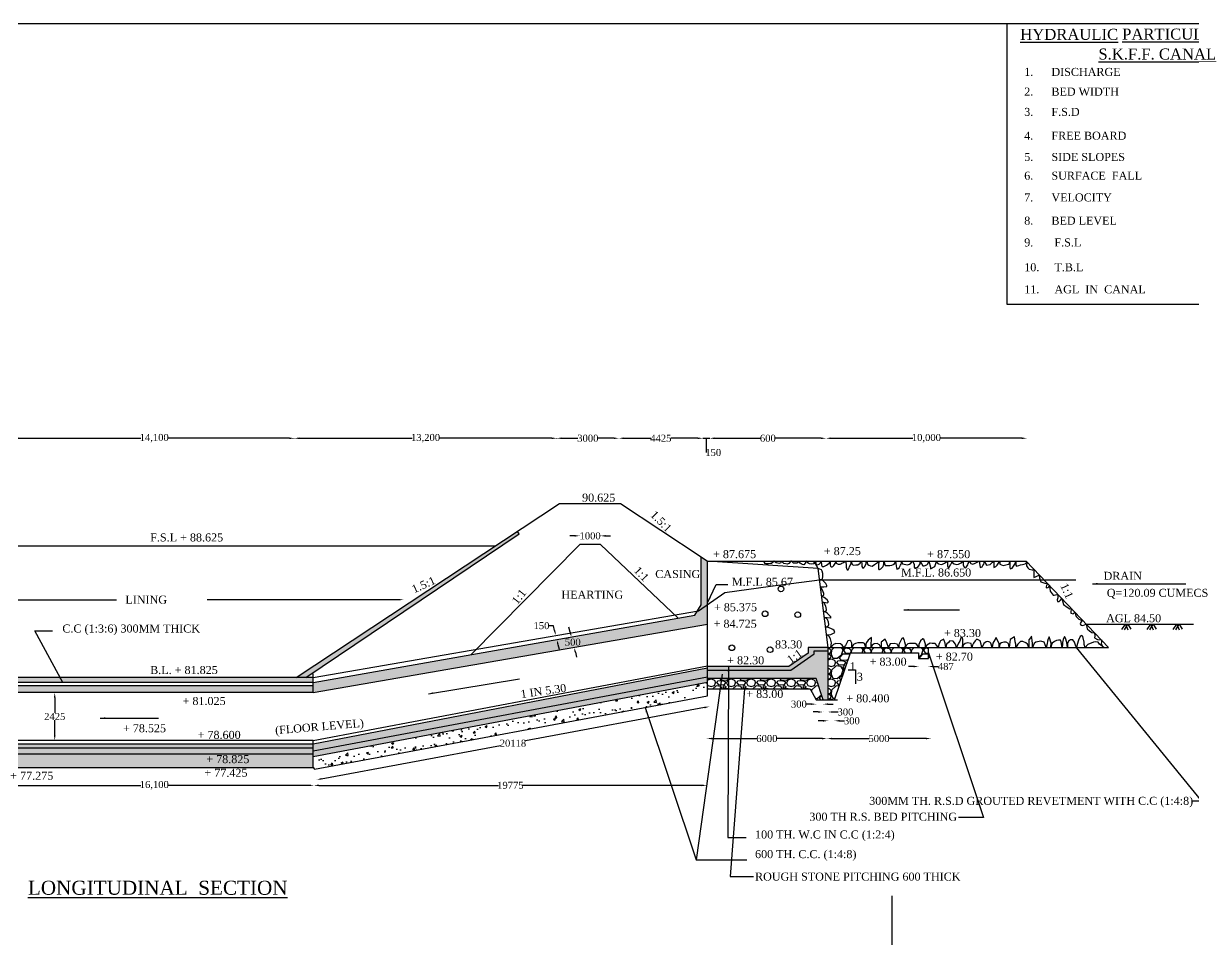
# Model space of a CAD drawing. Header units: millimetres. Extents: x 7935 to 194228, y 6997 to 116944.
# Drawn here: x 73625 to 132120, y 71176 to 116944 of the extents above; entities that cross this region are included whole.
import ezdxf

# ---------------------------------------------------------------- set-up
doc = ezdxf.new("R2010")
doc.units = ezdxf.units.MM
doc.header["$MEASUREMENT"] = 0
for name, color, linetype in [('DIM', 5, 'Continuous'), ('DWG.LINE', 10, 'Continuous'), ('HATCH', 2, 'Continuous'), ('TEXT', 7, 'Continuous')]:
    doc.layers.add(name, color=color, linetype=linetype)
doc.layers.add('DO LINE', color=3, linetype='Continuous', plot=False)
doc.layers.add('TITLE', color=7, linetype='Continuous', lineweight=30)
doc.styles.get("Standard").update_dxf_attribs({"font": 'TIMES.TTF', "height": 350})
doc.dimstyles.get("Standard").update_dxf_attribs({"dimtxt": 350, "dimasz": 250, "dimexe": 0.18, "dimexo": 0.0625, "dimgap": 0.09, "dimtad": 0, "dimtih": 1, "dimtoh": 1, "dimdec": 0, "dimzin": 0, "dimdsep": 46, "dimtxsty": 'Standard', "dimcen": 300, "dimclrd": 5, "dimclre": 5, "dimclrt": 4, "dimadec": 0, "dimazin": 0, "dimtfac": 1, "dimtdec": 0, "dimtofl": 0, "dimtmove": 0, "dimatfit": 3, "dimfxl": 5, "dimfxlon": 1, "dimtolj": 1, "dimtzin": 0, "dimarcsym": 0})
pattern_1 = [(50, (0, 0), (1075.8903, -94.128), [112.5, -1237.5]), (355, (0, 0), (-208.127, 1128.288), [90, -990]), (100.4514, (89.7, -7.8), (867.764, 1034.159), [95.61, -1051.713]), (46.1842, (0, 300), (1600.862, -248.279), [168.75, -1856.25]), (96.6356, (133.4, 279.3), (1401.994, 1461.177), [143.415, -1577.57]), (351.1842, (0, 300), (1401.993, 1461.178), [135, -1485]), (21, (150, 225), (895.3606, -603.9283), [112.5, -1237.5]), (326, (150, 225), (364.973, 1087.725), [90, -990]), (71.4514, (224.6, 174.7), (1260.334, 483.796), [95.61, -1051.713]), (37.5, (0, 0), (18.2398, 499.3408), [0, -978, 0, -1005, 0, -993.75]), (7.5, (0, 0), (394.6043, 591.6176), [0, -573, 0, -955.5, 0, -378.75]), (327.5, (-334.5, 0), (800.7337, -33.8323), [0, -375, 0, -1170, 0, -1552.5]), (317.5, (-484.5, 0), (874.7793, 150.1575), [0, -487.5, 0, -777, 0, -1102.5])]

# ---------------------------------------------------------------- blocks, each defined once
blk = doc.blocks.new('*D10')
at = {"layer": 'Defpoints', "color": 0, "ltscale": 0.2}
for p in [(72190, 78394), (88145, 78881), (88145, 78166)]:
    blk.add_point(p, dxfattribs=at)
at = {"layer": 'DIM', "color": 5, "lineweight": -2, "ltscale": 0.2}
for p, q in [((72190, 78876), (72190, 78881)), ((72440, 78881), (79496, 78881)), ((87895, 78881), (80838, 78881)), ((88145, 78876), (88145, 78881))]:
    blk.add_line(p, q, dxfattribs=at)
at = {"layer": 'DIM', "color": 5, "ltscale": 0.2}
for points in [[(72440, 78923), (72440, 78839), (72190, 78881)], [(87895, 78923), (87895, 78839), (88145, 78881)]]:
    blk.add_solid(points, dxfattribs=at)
at = {"layer": 'DIM', "color": 4, "ltscale": 0.2, "insert": (80167, 78881), "char_height": 350, "attachment_point": 5}
blk.add_mtext('\\A1;16,100', dxfattribs=at)
blk = doc.blocks.new('*D11')
at = {"layer": 'Defpoints', "color": 0, "ltscale": 0.2}
for p in [(107788, 78881), (107788, 78530), (88145, 78166)]:
    blk.add_point(p, dxfattribs=at)
at = {"layer": 'DIM', "color": 5, "lineweight": -2, "ltscale": 0.2}
for p, q in [((88145, 78876), (88145, 78881)), ((88395, 78881), (97368, 78881)), ((107538, 78881), (98565, 78881)), ((107788, 78876), (107788, 78881))]:
    blk.add_line(p, q, dxfattribs=at)
at = {"layer": 'DIM', "color": 5, "ltscale": 0.2}
for points in [[(88395, 78923), (88395, 78839), (88145, 78881)], [(107538, 78923), (107538, 78839), (107788, 78881)]]:
    blk.add_solid(points, dxfattribs=at)
at = {"layer": 'DIM', "color": 4, "ltscale": 0.2, "insert": (97967, 78881), "char_height": 350, "attachment_point": 5}
blk.add_mtext('\\A1;19775', dxfattribs=at)
blk = doc.blocks.new('*D14')
at = {"layer": 'Defpoints', "color": 0, "ltscale": 0.2}
for p in [(75191, 83512), (75252, 83512), (75252, 81127)]:
    blk.add_point(p, dxfattribs=at)
at = {"layer": 'DIM', "color": 5, "lineweight": -2, "ltscale": 0.2}
for p, q in [((75196, 83512), (75191, 83512)), ((75191, 83262), (75191, 82498)), ((75191, 81377), (75191, 82141)), ((75196, 81127), (75191, 81127))]:
    blk.add_line(p, q, dxfattribs=at)
at = {"layer": 'DIM', "color": 5, "ltscale": 0.2}
for points in [[(75149, 83262), (75232, 83262), (75191, 83512)], [(75149, 81377), (75232, 81377), (75191, 81127)]]:
    blk.add_solid(points, dxfattribs=at)
at = {"layer": 'DIM', "color": 4, "ltscale": 0.2, "insert": (75191, 82319), "char_height": 350, "attachment_point": 5}
blk.add_mtext('\\A1;2425', dxfattribs=at)
blk = doc.blocks.new('*D15')
at = {"layer": 'Defpoints', "color": 0, "ltscale": 0.2}
for p in [(107822, 83349), (107921, 82814), (88171, 79691)]:
    blk.add_point(p, dxfattribs=at)
at = {"layer": 'DIM', "color": 5, "lineweight": -2, "ltscale": 0.2}
for p, q in [((107675, 82769), (98721, 81102)), ((107920, 82819), (107921, 82814)), ((88516, 79202), (97470, 80869)), ((88269, 79161), (88270, 79156))]:
    blk.add_line(p, q, dxfattribs=at)
at = {"layer": 'DIM', "color": 5, "ltscale": 0.2}
for points in [[(107668, 82810), (107683, 82728), (107921, 82814)], [(88509, 79243), (88524, 79161), (88270, 79156)]]:
    blk.add_solid(points, dxfattribs=at)
at = {"layer": 'DIM', "color": 4, "ltscale": 0.2, "insert": (98096, 80985), "char_height": 350, "attachment_point": 5}
blk.add_mtext('\\A1;20118', dxfattribs=at)
blk = doc.blocks.new('*D16')
at = {"layer": 'Defpoints', "color": 0, "ltscale": 0.2}
for p in [(102474, 91345), (101432, 90913), (102474, 90913)]:
    blk.add_point(p, dxfattribs=at)
at = {"layer": 'DIM', "color": 5, "lineweight": -2, "ltscale": 0.2}
for p, q in [((101182, 91345), (100932, 91345)), ((101432, 91340), (101432, 91345)), ((102474, 91340), (102474, 91345)), ((102724, 91345), (102974, 91345))]:
    blk.add_line(p, q, dxfattribs=at)
at = {"layer": 'DIM', "color": 5, "ltscale": 0.2}
for points in [[(101182, 91387), (101182, 91303), (101432, 91345)], [(102724, 91387), (102724, 91303), (102474, 91345)]]:
    blk.add_solid(points, dxfattribs=at)
at = {"layer": 'DIM', "color": 4, "ltscale": 0.2, "insert": (101953, 91345), "char_height": 350, "attachment_point": 5}
blk.add_mtext('\\A1;1000', dxfattribs=at)
blk = doc.blocks.new('*D17')
at = {"layer": 'Defpoints', "color": 0, "ltscale": 0.2}
for p in [(100214, 86366), (100237, 86371), (100264, 86161)]:
    blk.add_point(p, dxfattribs=at)
at = {"layer": 'DIM', "color": 5, "lineweight": -2, "ltscale": 0.2}
for p, q in [((100120, 86857), (99870, 86857)), ((100179, 86614), (100120, 86857)), ((100232, 86370), (100237, 86371)), ((100282, 86165), (100287, 86167)), ((100345, 85924), (100404, 85681))]:
    blk.add_line(p, q, dxfattribs=at)
at = {"layer": 'DIM', "color": 5, "ltscale": 0.2}
for points in [[(100219, 86624), (100138, 86605), (100237, 86371)], [(100386, 85933), (100305, 85914), (100287, 86167)]]:
    blk.add_solid(points, dxfattribs=at)
at = {"layer": 'DIM', "color": 4, "ltscale": 0.2, "insert": (99522, 86857), "char_height": 350, "attachment_point": 5}
blk.add_mtext('\\A1;150', dxfattribs=at)
blk = doc.blocks.new('*D18')
at = {"layer": 'Defpoints', "color": 0, "ltscale": 0.2}
for p in [(101042, 86298), (101153, 85772), (101177, 85777)]:
    blk.add_point(p, dxfattribs=at)
at = {"layer": 'DIM', "color": 5, "lineweight": -2, "ltscale": 0.2}
for p, q in [((100956, 86534), (100894, 86776)), ((101024, 86294), (101019, 86292)), ((101158, 85773), (101153, 85771)), ((101216, 85529), (101279, 85287))]:
    blk.add_line(p, q, dxfattribs=at)
at = {"layer": 'DIM', "color": 5, "ltscale": 0.2}
for points in [[(100997, 86545), (100916, 86524), (101019, 86292)], [(101256, 85540), (101176, 85519), (101153, 85772)]]:
    blk.add_solid(points, dxfattribs=at)
at = {"layer": 'DIM', "color": 4, "ltscale": 0.2, "insert": (101086, 86032), "char_height": 350, "attachment_point": 5}
blk.add_mtext('\\A1;500', dxfattribs=at)
blk = doc.blocks.new('*D19')
at = {"layer": 'Defpoints', "color": 0, "ltscale": 0.2}
for p in [(107785, 81205), (113795, 81219), (113795, 81205)]:
    blk.add_point(p, dxfattribs=at)
at = {"layer": 'DIM', "color": 5, "lineweight": -2, "ltscale": 0.2}
for p, q in [((107785, 81214), (107785, 81219)), ((108035, 81219), (110294, 81219)), ((113545, 81219), (111287, 81219)), ((113795, 81214), (113795, 81219))]:
    blk.add_line(p, q, dxfattribs=at)
at = {"layer": 'DIM', "color": 5, "ltscale": 0.2}
for points in [[(108035, 81261), (108035, 81178), (107785, 81219)], [(113545, 81261), (113545, 81178), (113795, 81219)]]:
    blk.add_solid(points, dxfattribs=at)
at = {"layer": 'DIM', "color": 4, "ltscale": 0.2, "insert": (110790, 81219), "char_height": 350, "attachment_point": 5}
blk.add_mtext('\\A1;6000', dxfattribs=at)
blk = doc.blocks.new('*D20')
at = {"layer": 'Defpoints', "color": 0, "ltscale": 0.2}
for p in [(113795, 81205), (118991, 81219), (118991, 81128)]:
    blk.add_point(p, dxfattribs=at)
at = {"layer": 'DIM', "color": 5, "lineweight": -2, "ltscale": 0.2}
for p, q in [((113795, 81214), (113795, 81219)), ((114045, 81219), (115898, 81219)), ((118741, 81219), (116888, 81219)), ((118991, 81214), (118991, 81219))]:
    blk.add_line(p, q, dxfattribs=at)
at = {"layer": 'DIM', "color": 5, "ltscale": 0.2}
for points in [[(114045, 81261), (114045, 81178), (113795, 81219)], [(118741, 81261), (118741, 81178), (118991, 81219)]]:
    blk.add_solid(points, dxfattribs=at)
at = {"layer": 'DIM', "color": 4, "ltscale": 0.2, "insert": (116393, 81219), "char_height": 350, "attachment_point": 5}
blk.add_mtext('\\A1;5000', dxfattribs=at)
blk = doc.blocks.new('*D21')
at = {"layer": 'Defpoints', "color": 0, "ltscale": 0.2}
for p in [(118374, 85218), (118862, 85218), (118862, 84818)]:
    blk.add_point(p, dxfattribs=at)
at = {"layer": 'DIM', "color": 5, "lineweight": -2, "ltscale": 0.2}
for p, q in [((118124, 84818), (117874, 84818)), ((118374, 84823), (118374, 84818)), ((118862, 84823), (118862, 84818)), ((119112, 84818), (119362, 84818))]:
    blk.add_line(p, q, dxfattribs=at)
at = {"layer": 'DIM', "color": 5, "ltscale": 0.2}
for points in [[(118124, 84860), (118124, 84777), (118374, 84818)], [(119112, 84860), (119112, 84777), (118862, 84818)]]:
    blk.add_solid(points, dxfattribs=at)
at = {"layer": 'DIM', "color": 4, "ltscale": 0.2, "insert": (119734, 84818), "char_height": 350, "attachment_point": 5}
blk.add_mtext('\\A1;487', dxfattribs=at)
blk = doc.blocks.new('*D22')
at = {"layer": 'Defpoints', "color": 0, "ltscale": 0.2}
for p in [(113258, 83155), (113600, 83155), (113258, 82938)]:
    blk.add_point(p, dxfattribs=at)
at = {"layer": 'DIM', "color": 5, "lineweight": -2, "ltscale": 0.2}
for p, q in [((113008, 82938), (112758, 82938)), ((113258, 82943), (113258, 82937)), ((113600, 82943), (113600, 82937)), ((113850, 82938), (114100, 82938))]:
    blk.add_line(p, q, dxfattribs=at)
at = {"layer": 'DIM', "color": 5, "ltscale": 0.2}
for points in [[(113008, 82979), (113008, 82896), (113258, 82938)], [(113850, 82979), (113850, 82896), (113600, 82938)]]:
    blk.add_solid(points, dxfattribs=at)
at = {"layer": 'DIM', "color": 4, "ltscale": 0.2, "insert": (112390, 82938), "char_height": 350, "attachment_point": 5}
blk.add_mtext('\\A1;300', dxfattribs=at)
blk = doc.blocks.new('*D23')
at = {"layer": 'Defpoints', "color": 0, "ltscale": 0.2}
for p in [(113600, 83155), (113848, 83155), (113848, 82545)]:
    blk.add_point(p, dxfattribs=at)
at = {"layer": 'DIM', "color": 5, "lineweight": -2, "ltscale": 0.2}
for p, q in [((113350, 82545), (113100, 82545)), ((113600, 82550), (113600, 82545)), ((113848, 82550), (113848, 82545)), ((114098, 82545), (114348, 82545))]:
    blk.add_line(p, q, dxfattribs=at)
at = {"layer": 'DIM', "color": 5, "ltscale": 0.2}
for points in [[(113350, 82587), (113350, 82504), (113600, 82545)], [(114098, 82587), (114098, 82504), (113848, 82545)]]:
    blk.add_solid(points, dxfattribs=at)
at = {"layer": 'DIM', "color": 4, "ltscale": 0.2, "insert": (114716, 82545), "char_height": 350, "attachment_point": 5}
blk.add_mtext('\\A1;300', dxfattribs=at)
blk = doc.blocks.new('*D24')
at = {"layer": 'Defpoints', "color": 0, "ltscale": 0.2}
for p in [(113848, 83155), (114172, 83155), (114172, 82105)]:
    blk.add_point(p, dxfattribs=at)
at = {"layer": 'DIM', "color": 5, "lineweight": -2, "ltscale": 0.2}
for p, q in [((113598, 82105), (113348, 82105)), ((113848, 82110), (113848, 82105)), ((114172, 82110), (114172, 82105)), ((114422, 82105), (114672, 82105))]:
    blk.add_line(p, q, dxfattribs=at)
at = {"layer": 'DIM', "color": 5, "ltscale": 0.2}
for points in [[(113598, 82147), (113598, 82063), (113848, 82105)], [(114422, 82147), (114422, 82063), (114172, 82105)]]:
    blk.add_solid(points, dxfattribs=at)
at = {"layer": 'DIM', "color": 4, "ltscale": 0.2, "insert": (115040, 82105), "char_height": 350, "attachment_point": 5}
blk.add_mtext('\\A1;300', dxfattribs=at)
blk = doc.blocks.new('*D31')
at = {"layer": 'Defpoints', "color": 0, "ltscale": 0.2}
for p in [(73161, 96186), (87165, 96220), (87165, 96210)]:
    blk.add_point(p, dxfattribs=at)
at = {"layer": 'DIM', "color": 5, "lineweight": -2, "ltscale": 0.2}
for p, q in [((73161, 96215), (73161, 96220)), ((73411, 96220), (79492, 96220)), ((86915, 96220), (80834, 96220)), ((87165, 96215), (87165, 96220))]:
    blk.add_line(p, q, dxfattribs=at)
at = {"layer": 'DIM', "color": 5, "ltscale": 0.2}
for points in [[(73411, 96261), (73411, 96178), (73161, 96220)], [(86915, 96261), (86915, 96178), (87165, 96220)]]:
    blk.add_solid(points, dxfattribs=at)
at = {"layer": 'DIM', "color": 4, "ltscale": 0.2, "insert": (80163, 96220), "char_height": 350, "attachment_point": 5}
blk.add_mtext('\\A1;14,100', dxfattribs=at)
blk = doc.blocks.new('*D32')
at = {"layer": 'Defpoints', "color": 0, "ltscale": 0.2}
for p in [(87165, 96210), (100287, 96220), (100287, 96187)]:
    blk.add_point(p, dxfattribs=at)
at = {"layer": 'DIM', "color": 5, "lineweight": -2, "ltscale": 0.2}
for p, q in [((87165, 96215), (87165, 96220)), ((87415, 96220), (93055, 96220)), ((100037, 96220), (94397, 96220)), ((100287, 96215), (100287, 96220))]:
    blk.add_line(p, q, dxfattribs=at)
at = {"layer": 'DIM', "color": 5, "ltscale": 0.2}
for points in [[(87415, 96261), (87415, 96178), (87165, 96220)], [(100037, 96261), (100037, 96178), (100287, 96220)]]:
    blk.add_solid(points, dxfattribs=at)
at = {"layer": 'DIM', "color": 4, "ltscale": 0.2, "insert": (93726, 96220), "char_height": 350, "attachment_point": 5}
blk.add_mtext('\\A1;13,200', dxfattribs=at)
blk = doc.blocks.new('*D33')
at = {"layer": 'Defpoints', "color": 0, "ltscale": 0.2}
for p in [(100287, 96187), (103392, 96337), (103392, 96220)]:
    blk.add_point(p, dxfattribs=at)
at = {"layer": 'DIM', "color": 5, "lineweight": -2, "ltscale": 0.2}
for p, q in [((100287, 96215), (100287, 96220)), ((100537, 96220), (101343, 96220)), ((103142, 96220), (102337, 96220)), ((103392, 96225), (103392, 96220))]:
    blk.add_line(p, q, dxfattribs=at)
at = {"layer": 'DIM', "color": 5, "ltscale": 0.2}
for points in [[(100537, 96261), (100537, 96178), (100287, 96220)], [(103142, 96261), (103142, 96178), (103392, 96220)]]:
    blk.add_solid(points, dxfattribs=at)
at = {"layer": 'DIM', "color": 4, "ltscale": 0.2, "insert": (101840, 96220), "char_height": 350, "attachment_point": 5}
blk.add_mtext('\\A1;3000', dxfattribs=at)
blk = doc.blocks.new('*D34')
at = {"layer": 'Defpoints', "color": 0, "ltscale": 0.2}
for p in [(103392, 96337), (107586, 96487), (107586, 96220)]:
    blk.add_point(p, dxfattribs=at)
at = {"layer": 'DIM', "color": 5, "lineweight": -2, "ltscale": 0.2}
for p, q in [((103392, 96225), (103392, 96220)), ((103642, 96220), (104993, 96220)), ((107336, 96220), (105985, 96220)), ((107586, 96225), (107586, 96220))]:
    blk.add_line(p, q, dxfattribs=at)
at = {"layer": 'DIM', "color": 5, "ltscale": 0.2}
for points in [[(103642, 96261), (103642, 96178), (103392, 96220)], [(107336, 96261), (107336, 96178), (107586, 96220)]]:
    blk.add_solid(points, dxfattribs=at)
at = {"layer": 'DIM', "color": 4, "ltscale": 0.2, "insert": (105489, 96220), "char_height": 350, "attachment_point": 5}
blk.add_mtext('\\A1;4425', dxfattribs=at)
blk = doc.blocks.new('*D35')
at = {"layer": 'Defpoints', "color": 0, "ltscale": 0.2}
for p in [(107586, 96487), (107933, 96349), (107933, 96220)]:
    blk.add_point(p, dxfattribs=at)
at = {"layer": 'DIM', "color": 5, "lineweight": -2, "ltscale": 0.2}
for p, q in [((107336, 96220), (107086, 96220)), ((107586, 96225), (107586, 96220)), ((107586, 96220), (107933, 96220)), ((107759, 96220), (107759, 95507)), ((107933, 96225), (107933, 96220)), ((108183, 96220), (108433, 96220)), ((107759, 95507), (107759, 95507))]:
    blk.add_line(p, q, dxfattribs=at)
at = {"layer": 'DIM', "color": 5, "ltscale": 0.2}
for points in [[(107336, 96261), (107336, 96178), (107586, 96220)], [(108183, 96261), (108183, 96178), (107933, 96220)]]:
    blk.add_solid(points, dxfattribs=at)
at = {"layer": 'DIM', "color": 4, "ltscale": 0.2, "insert": (108108, 95507), "char_height": 350, "attachment_point": 5}
blk.add_mtext('\\A1;150', dxfattribs=at)
blk = doc.blocks.new('*D36')
at = {"layer": 'Defpoints', "color": 0, "ltscale": 0.2}
for p in [(107933, 96349), (113744, 96490), (113744, 96220)]:
    blk.add_point(p, dxfattribs=at)
at = {"layer": 'DIM', "color": 5, "lineweight": -2, "ltscale": 0.2}
for p, q in [((107933, 96225), (107933, 96220)), ((108183, 96220), (110471, 96220)), ((113494, 96220), (111206, 96220)), ((113744, 96225), (113744, 96220))]:
    blk.add_line(p, q, dxfattribs=at)
at = {"layer": 'DIM', "color": 5, "ltscale": 0.2}
for points in [[(108183, 96261), (108183, 96178), (107933, 96220)], [(113494, 96261), (113494, 96178), (113744, 96220)]]:
    blk.add_solid(points, dxfattribs=at)
at = {"layer": 'DIM', "color": 4, "ltscale": 0.2, "insert": (110838, 96220), "char_height": 350, "attachment_point": 5}
blk.add_mtext('\\A1;600', dxfattribs=at)
blk = doc.blocks.new('*D37')
at = {"layer": 'Defpoints', "color": 0, "ltscale": 0.2}
for p in [(123783, 96652), (113744, 96490), (123783, 96220)]:
    blk.add_point(p, dxfattribs=at)
at = {"layer": 'DIM', "color": 5, "lineweight": -2, "ltscale": 0.2}
for p, q in [((113744, 96225), (113744, 96220)), ((113994, 96220), (118092, 96220)), ((123533, 96220), (119435, 96220)), ((123783, 96225), (123783, 96220))]:
    blk.add_line(p, q, dxfattribs=at)
at = {"layer": 'DIM', "color": 5, "ltscale": 0.2}
for points in [[(113994, 96261), (113994, 96178), (113744, 96220)], [(123533, 96261), (123533, 96178), (123783, 96220)]]:
    blk.add_solid(points, dxfattribs=at)
at = {"layer": 'DIM', "color": 4, "ltscale": 0.2, "insert": (118763, 96220), "char_height": 350, "attachment_point": 5}
blk.add_mtext('\\A1;10,000', dxfattribs=at)

msp = doc.modelspace()

# ---------------------------------------------------------------- hatches: boundary and pattern name
at = {"layer": 'HATCH', "ltscale": 0.2}
h = msp.add_hatch(dxfattribs=at)
h.set_pattern_fill('AR-CONC', color=256, scale=150, style=0)
h.set_pattern_definition(pattern_1)
h.paths.add_polyline_path([(48606.6, 88545.2), (48497.3, 88545.2), (48497.3, 86148.7), (48974.3, 86110.8)])
h.paths.add_polyline_path([(48974.3, 86110.8), (48497.3, 86148.7), (48497.3, 85859), (49230.6, 85801.8)])
h.paths.add_polyline_path([(48497.3, 85859), (48497.3, 85420.6), (72111.1, 83512.4), (72111.1, 84015.7)])
h.paths.add_polyline_path([(88113.1, 83848.9), (72111.1, 83848.9), (72111.1, 83512.4), (88113.1, 83512.4)])
h.paths.add_polyline_path([(88113.1, 84274.9), (72111.1, 84274.9), (72111.1, 84015.7), (88113.1, 84015.7)])
h.paths.add_polyline_path([(107821.7, 86929.7), (107821.7, 87913.7), (107369.8, 87602.1), (107311.5, 87592), (107182.7, 87382.6), (88113.1, 84015.7), (88113.1, 83512.4)])
h.paths.add_polyline_path([(107821.7, 90073.2), (107503.1, 90302.1), (107503.1, 87903.4), (107311.5, 87592), (107369.8, 87602.1), (107821.7, 87913.7)])
h.paths.add_polyline_path([(98405.6, 91443.1), (98321.3, 91568.2), (87266.5, 84274.9), (87743.4, 84274.9)])
h.paths.add_polyline_path([(62286.6, 91319.9), (62180.6, 91184.8), (72798.7, 84274.9), (73241.7, 84274.9)])
h.paths.add_polyline_path([(100632.6, 86297.5), (101539.7, 86297.5), (101539.7, 85766.4), (100632.6, 85766.4)], flags=25)
h = msp.add_hatch(dxfattribs=at)
h.set_pattern_fill('AR-CONC', color=256, scale=150, style=0)
h.set_pattern_definition(pattern_1)
h.paths.add_polyline_path([(48497.3, 83019.4), (42576.5, 83019.4), (42576.5, 80956.5), (42751.4, 80956.5), (43377.6, 82406.2), (48497.3, 82406.2)])
h.paths.add_polyline_path([(48497.3, 83235.1), (42576.5, 83235.1), (42576.5, 83019.4), (48497.3, 83019.4)])
h.paths.add_polyline_path([(48497.3, 83121.4), (48497.3, 83019.4), (48497.3, 82652.2), (72111.1, 80452.4), (72111.1, 80948.6)])
h.paths.add_polyline_path([(48497.3, 82652.2), (48497.3, 82452.8), (72111.1, 80341.6), (72111.1, 80452.4)])
h.paths.add_polyline_path([(48497.3, 82452.8), (48497.3, 82406.2), (48497.3, 81854.9), (72111.1, 79778.2), (72111.1, 80341.6)])
h.paths.add_polyline_path([(88113.1, 80452.4), (72111.1, 80452.4), (72111.1, 79778.2), (88113.1, 79778.2)])
h.paths.add_polyline_path([(88113.1, 80749), (72111.1, 80749), (72111.1, 80452.4), (88113.1, 80452.4)])
h.paths.add_polyline_path([(88113.1, 80948.6), (72111.1, 80948.6), (72111.1, 80749), (88113.1, 80749)])
h.paths.add_polyline_path([(107821.7, 84036), (107821.7, 84281.4), (88113.1, 80583.5), (88113.1, 80452.4), (88113.1, 80328.4)])
h.paths.add_polyline_path([(107821.7, 84281.4), (107821.7, 84749.1), (88113.1, 80948.6), (88113.1, 80749), (88113.1, 80583.5)])
h.paths.add_polyline_path([(113848, 85598.7), (113159, 85598.7), (113159, 85444), (111982, 84635.2), (107821.7, 84635.2), (107821.7, 84223.1), (113261.6, 84223.1), (113599.7, 83155.1), (113848, 83155.1)])
h.paths.add_polyline_path([(113159, 85444), (113159, 85598.7), (113848, 85598.7), (113848, 85767.6), (112849.2, 85767.6), (112849.2, 85487.5), (111881, 84810.5), (107821.7, 84810.5), (107821.7, 84635.2), (111982, 84635.2)])
h.paths.add_polyline_path([(82667.2, 79879.8), (84975.8, 79879.8), (84975.8, 80490.6), (82667.2, 80490.6)], flags=9)
h = msp.add_hatch(dxfattribs=at)
h.set_pattern_fill('GRAVEL', color=256, scale=1000, style=0)
h.set_pattern_definition([(228.0128, (720, 1000), (-7999.998232, -9000.00134), [134.536, -13319.088]), (184.9697, (630, 900), (12000.001052, 999.991307), [230.868, -22855.925]), (132.5104, (400, 880), (9999.990718, -11000.008674), [162.788, -16116.032]), (267.2737, (10, 630), (999.996018, 20000.000295), [210.238, -20813.558]), (292.8337, (0, 420), (-5000.009905, 11999.996412), [206.155, -20409.373]), (357.2737, (80, 230), (-20000.000295, 999.996018), [210.238, -20813.558]), (37.6942, (290, 220), (-13000.007346, -9999.990405), [278.029, -27524.849]), (72.2553, (510, 390), (7000.010763, 21999.996231), [262.488, -25986.321]), (121.4296, (590, 640), (-8000.008234, 12999.995036), [210.95, -20884.073]), (175.2364, (480, 820), (11000.000946, -999.991533), [240.832, -11800.763]), (222.3974, (240, 840), (-12000.007351, -10999.992082), [311.448, -30833.375]), (138.8141, (1000, 620), (-7000.002947, 5999.997313), [106.301, -10523.844]), (171.4692, (920, 690), (12999.998285, -2000.00791), [202.237, -20021.511]), (225, (720, 720), (-1e-13, -1000.0003), [141.421, -1272.792]), (203.1986, (650, 840), (4999.99973, 2000.00133), [76.158, -7539.615]), (291.8014, (580, 810), (-999.9999, 3000.00027), [107.703, -5277.462]), (30.9638, (620, 710), (2999.99802, 2000.00248), [174.929, -5656.023]), (161.5651, (770, 800), (2000.00043, -999.9984), [126.491, -3035.787]), (16.3895, (0, 810), (10000.002198, 2999.99271), [177.2, -17542.845]), (70.3462, (170, 860), (-3999.995247, -11000.002136), [148.661, -14717.408]), (293.1986, (770, 1000), (-2000.00133, 4999.99973), [152.315, -7463.458]), (343.6105, (830, 860), (-10000.002198, 2999.99271), [177.2, -17542.845]), (339.444, (0, 190), (-5000.00184, 1999.996), [170.88, -8373.124]), (294.7751, (160, 130), (-4999.99219, 11000.003422), [143.178, -14174.643]), (66.8014, (780, 0), (2000.00133, 4999.99973), [152.315, -7463.458]), (17.354, (840, 140), (-13000.00202, -3999.994502), [167.631, -16595.424]), (69.444, (290, 0), (-1999.996, -5000.00184), [85.44, -8458.564]), (101.3099, (720, 0), (-999.99763, 4000.00075), [50.99, -5048.029]), (165.9638, (710, 50), (3000.00055, -999.99806), [206.155, -3916.95]), (186.009, (510, 100), (9999.99975, 999.999317), [191.05, -18913.923]), (303.6901, (620, 620), (-1000.00133, 1999.99956), [144.222, -3461.329]), (353.1572, (700, 500), (16999.999365, -2000.007998), [251.794, -24927.563]), (60.9454, (950, 470), (-4000.00003, -7000.000385), [102.956, -10192.674]), (90, (1000, 560), (-1000, 1000), [60, -940]), (120.2564, (490, 130), (3999.994887, -7000.002456), [138.924, -13753.52]), (48.0128, (420, 250), (7999.998232, 9000.00134), [269.072, -13184.552]), (0, (600, 450), (1000, 1000), [260, -740]), (325.3048, (860, 450), (-9999.99426, 7000.00861), [158.114, -15653.274]), (254.0546, (990, 360), (-999.99989, -4000.00013), [145.602, -7134.508]), (207.646, (950, 220), (-18999.995807, -10000.007713), [237.065, -23469.474]), (175.4261, (740, 110), (-13000.000558, 999.994801), [250.799, -24829.074])])
h.paths.add_polyline_path([(114968.2, 85504.4), (118374.5, 85504.4), (118374.5, 85218.1), (118861.8, 85218.1), (118861.8, 85767.6), (113848, 85767.6), (113848, 83155.1), (114171.5, 83155.1)])
h.paths.add_polyline_path([(107821.7, 84223.1), (107821.7, 83708.7), (112946.2, 83708.7), (113258.5, 83155.1), (113599.7, 83155.1), (113261.6, 84223.1)])
h = msp.add_hatch(dxfattribs=at)
h.set_pattern_fill('AR-CONC', color=256, scale=150, style=0)
h.set_pattern_definition(pattern_1)
h.paths.add_polyline_path([(107821.7, 83349.2), (107821.7, 84036), (88113.1, 80328.4), (88113.1, 79778.2), (88170.8, 79690.9)])

# ---------------------------------------------------------------- linework, layer by layer
at = {"layer": 'DIM', "color": 5, "ltscale": 0.2}
for p, q in [((67150.6, 88154.8), (78272.2, 88154.8)), ((92378.5, 88154.8), (82805.5, 88154.8))]:
    msp.add_line(p, q, dxfattribs=at)
at = {"layer": 'DO LINE', "ltscale": 0.2}
for points in [[(63028, 90843.1), (97222.2, 90843.1)], [(107369.8, 87602.1), (108683.9, 88508.3), (110971.8, 88834.7), (113417.8, 89155.1), (126226.1, 89155.1)], [(88113.1, 84274.9), (107369.8, 87602.1)], [(117053.3, 43082.6), (117053.3, 73367.7)]]:
    msp.add_lwpolyline(points, dxfattribs=at)
at = {"layer": 'DWG.LINE', "color": 5, "ltscale": 0.2}
msp.add_line((92628.5, 88149.8), (92628.5, 88155), dxfattribs=at)
at = {"layer": 'DWG.LINE', "ltscale": 0.2}
for p, q in [((88113.1, 84274.9), (72111.1, 84274.9)), ((88113.1, 84015.7), (72111.1, 84015.7)), ((88113.1, 83848.9), (72111.1, 83848.9)), ((88113.1, 83512.4), (72111.1, 83512.4)), ((88113.1, 81126.6), (72111.1, 81126.6)), ((72111.1, 80749), (88113.1, 80749)), ((88113.1, 79778.2), (88113.1, 81126.6)), ((72111.1, 80452.4), (88113.1, 80452.4)), ((72111.1, 79778.2), (88113.1, 79778.2))]:
    msp.add_line(p, q, dxfattribs=at)
msp.add_lwpolyline([(122801.3, 116944), (140108.2, 116944), (140108.2, 102903.4), (122801.3, 102903.4)], close=True, dxfattribs=at)
for points in [[(87266.5, 84274.9), (100431.1, 92960.1), (103464.3, 92960.1), (107503.1, 90302.1)], [(87743.4, 84274.9), (98405.6, 91443.1), (98321.3, 91568.2)], [(106349.2, 87235.4), (102473.6, 90912.6), (101431.8, 90912.6), (95997.2, 85407.7)], [(88113.1, 84015.7), (107182.7, 87382.6), (107503.1, 87903.4), (107503.1, 90302.1), (107821.7, 90073.2)], [(107821.7, 83349.2), (107821.7, 90073.2)], [(113848, 85767.6), (113346.8, 89713.4), (107821.7, 90073.2), (123742.9, 90073.2)], [(127871.3, 85767.6), (123742.9, 90073.2)], [(88113.1, 83512.4), (107821.7, 86929.7)], [(126748.4, 86938.7), (132109.6, 86938.7)], [(113848, 85767.6), (112849.2, 85767.6), (112849.2, 85487.5), (111881, 84810.5), (107821.7, 84810.5)], [(107821.7, 84635.2), (111982, 84635.2), (113159, 85444), (113159, 85598.7), (113848, 85598.7)], [(113848, 83155.1), (113848, 85767.6), (127871.3, 85767.6)], [(114171.5, 83155.1), (114968.2, 85504.4), (118374.5, 85504.4), (118374.5, 85218.1), (118861.8, 85218.1), (118861.8, 85767.6)], [(88113.1, 81126.6), (107821.7, 84846.2)], [(88113.1, 80948.6), (107821.7, 84749.1)], [(88113.1, 83512.4), (88113.1, 84444.3)], [(107821.7, 84281.4), (88113.1, 80583.5)], [(114852.1, 84646.6), (115225.3, 84646.6), (115225.3, 83949.4)], [(88113.1, 80328.4), (107821.7, 84036)], [(113599.7, 83155.1), (113261.6, 84223.1), (107821.7, 84223.1)], [(107821.7, 83708.7), (112946.2, 83708.7), (113258.5, 83155.1), (114312.3, 83155.1)], [(48497.3, 83121.4), (72111.1, 80948.6), (88113.1, 80948.6)], [(88170.8, 79690.9), (107821.7, 83349.2)], [(88113.1, 79778.2), (88170.8, 79690.9)]]:
    msp.add_lwpolyline(points, dxfattribs=at)
at = {"layer": 'DWG.LINE', "color": 5, "ltscale": 0.2}
msp.add_solid([(92378.5, 88196.5), (92378.5, 88113.1), (92628.5, 88154.8)], dxfattribs=at)
at = {"layer": 'HATCH', "ltscale": 0.2}
for points in [[(113142.1, 90073.2), (113233.3, 90010.1), (113230.5, 89934.8), (113324.3, 89898.4), (113410.1, 89937.4), (113436.1, 89968.6), (113464.7, 89994.5), (113495.9, 90073.2), (113519.3, 89872.5), (113553.1, 89820.5), (113633.7, 89820.5), (113763.7, 89880.3), (113906.7, 89976.4), (113953.5, 90073.2), (113953.5, 89891.1), (113977.4, 89836.6), (114000.8, 89800.2), (114000.8, 89800.2), (114047.6, 89792.4), (114091.8, 89818.4), (114136, 89859.9), (114232.2, 90021), (114237.4, 90073.2), (114255.6, 89984.6), (114346.6, 89922.3), (114448, 89924.9), (114487, 89948.2), (114541.6, 89976.8), (114619.6, 90005.4), (114718.4, 90073.2), (114745.1, 89906.7), (114760.7, 89787.2), (114794.5, 89672.9), (114797.1, 89644.4), (114859.5, 89649.6), (114895.9, 89743.1), (114911.5, 89808), (115002.5, 89966.4), (114999.9, 90073.2), (115049.3, 89906.7), (115132.5, 89883.3), (115236.5, 89891.1), (115330.1, 89898.9), (115449.7, 89979.4), (115522.5, 90073.2), (115530.8, 89922.3), (115530.8, 89818.5), (115588, 89725), (115634.8, 89761.3), (115666, 89789.9), (115754.4, 89953.5), (115759.6, 90041.8), (115782.3, 90073.2), (115814.2, 89924.9), (115881.8, 89878.2), (115962.4, 89844.4), (116056, 89831.4), (116162.6, 89909.4), (116214.6, 89943.1), (116269.2, 89976.9), (116329, 90005.4), (116388.8, 90073.2), (116371.2, 89870.4), (116376.4, 89717.2), (116384.2, 89665.3), (116418, 89660.1), (116480.4, 89701.6), (116532.4, 89743.2), (116605.2, 89810.7), (116623.4, 89875.6), (116636.4, 89927.6), (116641.6, 90073.2), (116704, 89857.5), (116862.6, 89857.5), (116927.6, 89865.2), (117029, 89886), (117151.2, 89932.8), (117187.6, 89979.5), (117211, 90073.2), (117250.8, 89855.2), (117274.2, 89748.7), (117287.2, 89676), (117339.2, 89689), (117409.4, 89751.3), (117438, 89816.2), (117474.4, 89886.3), (117497.8, 89930.5), (117510.8, 89992.8), (117513.4, 90073.2), (117565.4, 89953.9), (117815, 89901.9), (117913.8, 89933.1), (117989.2, 89979.8), (118067.2, 90073.2), (118150.6, 89930.1), (118150.6, 89779.5), (118189.6, 89722.3), (118330, 89776.9), (118449.6, 89950.9), (118449.6, 90073.2), (118582.2, 89854.8), (118660.2, 89839.2), (118792.8, 89901.5), (118842.2, 89953.5), (118889, 90073.2), (118967, 89782.1), (118974.8, 89704.2), (119180.2, 89821), (119245.2, 90015.8), (119237.4, 90073.2), (119342.3, 89964.3), (119370.9, 89943.6), (119513.9, 89912.4), (119565.9, 89925.4), (119607.5, 89948.8), (119669.9, 89979.9), (119724.5, 90013.7), (119812.9, 90073.2), (119815.5, 89860.5), (119818.1, 89831.9), (119846.7, 89769.6), (119864.9, 89735.8), (119927.3, 89824.1), (119968.9, 89917.6), (119997.5, 89951.3), (120031.3, 90005.9), (120044.3, 90104.6), (120073.5, 89990.6), (120143.7, 89943.9), (120213.9, 89930.9), (120286.7, 89920.5), (120367.3, 89928.3), (120432.3, 89962.1), (120502.5, 90001), (120601.3, 90073.2), (120601.3, 89881.6), (120666.3, 89756.9), (120741.7, 89749.1), (120798.9, 89842.6), (120827.5, 89894.5), (120858.7, 89967.3), (120884.7, 90016.6), (120921.1, 90073.2), (120981.8, 89959.6), (121088.4, 89933.6), (121200.2, 89983), (121275.6, 90016.7), (121332.8, 90045.3), (121332.8, 90045.3), (121413.5, 90073.2), (121422, 89972.3), (121445, 89765.8), (121445, 89765.8), (121556.5, 89801.9), (121586.1, 89860.9), (121628.7, 89933), (121645.1, 89992), (121655, 90073.2), (121766.6, 89887.1), (121956.9, 89910), (122015.9, 89975.6), (122071.7, 90031.3), (122134.1, 90073.2), (122134.1, 89910), (122134.1, 89818.3), (122134.1, 89756), (122134.1, 89756), (122242.3, 89815), (122301.4, 89877.3), (122442.5, 90073.2), (122442.5, 89923.5), (122597.9, 89867.7), (122867, 89930), (122912.9, 89966.1), (122942.5, 90073.2), (122942.5, 89857.9), (122942.5, 89769.4), (122945.7, 89700.6), (122945.7, 89700.6), (123044.2, 89736.6), (123188.6, 89930), (123198.4, 89969.3), (123227.9, 90073.2), (123237.8, 89884.1), (123273.9, 89838.2), (123388.7, 89871), (123467.5, 89894), (123569.2, 89907.1), (123700.4, 89946.4), (123790.6, 90023.4), (123772.6, 89851.4), (123828.4, 89749.7), (123900.6, 89677.6), (124058.1, 89651.4), (124143.8, 89655.1), (124133.6, 89533.4), (124133.6, 89405.6), (124127, 89330.2), (124140.1, 89271.2), (124140.1, 89271.2), (124399.4, 89388.5), (124413.7, 89253.7), (124479.3, 89047.2), (124686, 88988.2), (124812.6, 88957.6), (124764.8, 88860.4), (124748.4, 88804.7), (124751.6, 88742.4), (124827.1, 88758.8), (124889.4, 88801.4), (124923.5, 88841.9), (124955.5, 88583.3), (125103.2, 88386.6), (125145.8, 88386.6), (125221.3, 88396.5), (125335.8, 88411.9), (125335.8, 88245.7), (125306.6, 88144.1), (125316.5, 88058.9), (125408.3, 88065.4), (125447.7, 88117.9), (125531.5, 88207.8), (125609.1, 87913.7), (125802.7, 87776.1), (125927.3, 87700.7), (126008.9, 87709.9), (125983.1, 87589.3), (125979.8, 87484.4), (126101.2, 87445.1), (126185.7, 87525.5), (126249.5, 87312.7), (126387.3, 87175.1), (126469.3, 87145.6), (126557.1, 87138.1), (126495.6, 87044), (126443.1, 86971.9), (126469.3, 86916.1), (126515.3, 86883.4), (126577.6, 86863.7), (126669.5, 86899.8), (126748.4, 86938.7), (126803.8, 86701.8), (126915.3, 86600.2), (127030.2, 86511.7), (127167.8, 86501.3), (127177.8, 86341.2), (127164.7, 86249.5), (127322.2, 86170.8), (127322.2, 86170.8), (127510, 86144.4), (127510, 86039.7), (127502.7, 85961), (127542.1, 85852.9), (127637.2, 85767.6), (127410.8, 85941.4), (127345.2, 86033.1), (127223.8, 86046.3), (127115.5, 86026.6), (126833.3, 85918.4), (126698.8, 85767.6), (126643, 85911.9), (126643, 86029.9), (126577.4, 86324.8), (126528.1, 86367.4), (126446.1, 86321.6), (126370.6, 86134.7), (126301.7, 85918.4), (126262.4, 85767.6), (126221.9, 85891.7), (126162.8, 86026.1), (126084.1, 86150.7), (125962.7, 86144.1), (125861, 86078.6), (125818.3, 85973.7), (125818.3, 85908.1), (125811.7, 85767.6), (125778.9, 86022.8), (125723.2, 86239.2), (125670.7, 86317.8), (125598.5, 86170.3), (125562.4, 86022.8), (125559.1, 85950.7), (125555.8, 85767.6), (125503.3, 86055.6), (125463.9, 86127.7), (125375.3, 86127.7), (125263.8, 86111.3), (125162.1, 86072), (125043.9, 85986.8), (124998, 85845.9), (124978.3, 85767.6), (124994.7, 85990.1), (124906.1, 86308), (124850.3, 86199.8), (124820.8, 86078.6), (124797.8, 85950.7), (124748.6, 85767.6), (124651.9, 86026.2), (124481.2, 86091.8), (124231.9, 86029.5), (124149.8, 85973.8), (124064.5, 85767.6), (124064.5, 85950.9), (124058, 86137.7), (124018.6, 86331.1), (123979.2, 86268.8), (123890.6, 86150.8), (123890.6, 86000), (123890.6, 85905), (123890.6, 85767.6), (123821.7, 85937.8), (123729.8, 86006.6), (123578.9, 86068.9), (123470.6, 86068.9), (123401.7, 85996.8), (123336.1, 85937.8), (123277, 85846), (123237.6, 85767.6), (123237.6, 85934.6), (123203.7, 86042.8), (123190.6, 86193.6), (123174.2, 86308.3), (122957.6, 86167.3), (122895.3, 85767.6), (122862.5, 85974), (122757.5, 86029.7), (122642.6, 86039.5), (122524.5, 86006.7), (122442.5, 85947.7), (122412.9, 85833), (122396.5, 85767.6), (122399.8, 85954.3), (122291.5, 86196.8), (122255.4, 86268.9), (122127.5, 86069), (122084.8, 85987.1), (122055.3, 85767.6), (121989.7, 85980.5), (121930.6, 86033), (121838.7, 86059.2), (121750.1, 86052.6), (121635.3, 85964.1), (121599.2, 85875.6), (121536.8, 85767.6), (121506.1, 85931.1), (121453.6, 86095), (121292.8, 86183.5), (121207.5, 86101.5), (121112.3, 85980.3), (121059.8, 85888.5), (121036.9, 85767.6), (121007.3, 85970.4), (121007.3, 85970.4), (120820.3, 86003.2), (120695.6, 85960.6), (120607, 85875.4), (120567.6, 85767.6), (120580.8, 85996.7), (120580.8, 86163.8), (120564.4, 86265.4), (120495.5, 86275.3), (120426.6, 86085.2), (120364.2, 85977), (120275.6, 85767.6), (120219.8, 85937.7), (120101.7, 86078.6), (119934.4, 86098.3), (119865.5, 86019.6), (119773.6, 85937.7), (119727.6, 85767.6), (119701.4, 85990.1), (119658.7, 86111.4), (119629.2, 86183.5), (119629.2, 86183.5), (119475, 86095), (119429, 86036), (119386.4, 85911.4), (119343.7, 85767.6), (119293, 85872), (119197.8, 85960.5), (119046.9, 85973.6), (118958.3, 85976.9), (118777.8, 85885.1), (118712.2, 85767.6), (118712.2, 85927.7), (118640, 86180.1), (118590.8, 86193.2), (118466.1, 86104.7), (118377.5, 85917.9), (118384.1, 85767.6), (118282.3, 85917.9), (118210.1, 85967.1), (118039.5, 85970.3), (117914.8, 85970.3), (117839.4, 85950.7), (117750.8, 85862.2), (117688.4, 85767.6), (117741, 85847.3), (117687.1, 86026.1), (117657.5, 86160.4), (117601.8, 86245.7), (117542.7, 86212.9), (117385.2, 85917.9), (117388.5, 85767.6), (117309.7, 85934.3), (117148.9, 85960.5), (116958.6, 85954), (116899.6, 85862.2), (116876.6, 85767.6), (116777.5, 86006), (116705.3, 86179.7), (116498.6, 86035.5), (116505.2, 85802.8), (116478.9, 85767.6), (116426.4, 85901.1), (116298.5, 85963.4), (116147.5, 85953.6), (116052.4, 85878.2), (116009.7, 85802.8), (115996.6, 85767.6), (115996.6, 85940.5), (116022.8, 86166.6), (116022.8, 86264.9), (115848.9, 86137.1), (115773.5, 86015.9), (115743.9, 85940.5), (115743.9, 85767.6), (115668.5, 85960.1), (115596.3, 85999.5), (115412.5, 86002.7), (115330.5, 85999.5), (115212.4, 85963.4), (115127.1, 85920.8), (115035.2, 85767.6), (115031.9, 85989.6), (114982.7, 86081.4), (114930.2, 86114.2), (114838.3, 86107.6), (114726.7, 85868.4), (114641.4, 85767.6), (114554.2, 85884), (114465.6, 85952.8), (114239.2, 85959.4), (114117.8, 85923.3), (113980.9, 85767.6), (114027.7, 85995.5), (113971.7, 86207.9), (113904.5, 86312.3), (113848.6, 86364.5), (113767.4, 86402.3), (113979.2, 86421.7), (114184.4, 86511.1), (114158.3, 86619.2), (114083.7, 86667.7), (113982.9, 86716.1), (113856, 86760.9), (113719.7, 86777.8), (113852.3, 86828), (113882.2, 86917.4), (113867.2, 87040.4), (113815, 87167.2), (113773.9, 87223.1), (113655.9, 87280.5), (113964.3, 87252.9), (114009, 87264.1), (113975.4, 87320), (113856, 87439.3), (113811.2, 87487.8), (113736.6, 87539.9), (113620.9, 87555.7), (113762.7, 87620.3), (113762.7, 87672.5), (113729.1, 87832.8), (113654.5, 87978.1), (113558.7, 88045.3), (113796.3, 88000.5), (113863.5, 88030.3), (113811.2, 88153.3), (113654.5, 88272.6), (113523.4, 88323.3), (113643.3, 88384.5), (113632.1, 88470.2), (113568.7, 88630.5), (113523.9, 88719.9), (113462.8, 88800.8), (113635.8, 88793.5), (113785, 88819.6), (113788.8, 88868), (113744, 88957.5), (113639.5, 89065.6), (113557.4, 89155.1), (113417.8, 89155.1), (113557.4, 89155.1), (113579.8, 89300.4), (113579.8, 89471.9), (113553.7, 89583.7), (113516.3, 89650.8), (113346.8, 89713.4), (113283.9, 89838), (113224.2, 89946.1), (113142.1, 90073.2), (113142.1, 89942.8), (113037.2, 89924.1), (112925.2, 89942.8), (112854.3, 89983.8), (112738.6, 90073.2), (112723.7, 89991.2), (112630.4, 89901.8), (112578.2, 89916.7), (112507.3, 89953.9), (112447.5, 89987.5), (112369.2, 90073.2), (112294.5, 89987.5), (112126.6, 89976.3), (112126.6, 89976.3), (112025.8, 90073.2), (111981.1, 90073.2), (111894.2, 89964.9), (111819.6, 89931.3), (111636.7, 89961.1), (111636.7, 89961.1), (111517.3, 90073.2), (111468.8, 89976.1), (111397.9, 89957.4), (111397.9, 89957.4), (111259.8, 89998.4), (111155.3, 90073.2), (111024.7, 89957.4), (110965, 89957.4), (110890.3, 89950), (110815.7, 89950), (110752.3, 89950), (110711.2, 89961.1), (110711.2, 89961.1), (110666.4, 90005.9), (110610.5, 90073.2)], [(128526.8, 86670.5), (128712.5, 86938.7), (128833.2, 86651.9)], [(128661.4, 86651.9), (128837.8, 86938.7), (128977.1, 86679.8)], [(129794.1, 86670.5), (129979.7, 86938.7), (130100.4, 86651.9)], [(129928.7, 86651.9), (130105.1, 86938.7), (130244.3, 86679.8)], [(131093.8, 86670.5), (131279.5, 86938.7), (131400.2, 86651.9)], [(131228.4, 86651.9), (131404.8, 86938.7), (131544.1, 86679.8)]]:
    msp.add_lwpolyline(points, dxfattribs=at)
for centre in [(111492.9, 88694.6), (110698.8, 87451.6), (112333, 87405), (109038.4, 85751.8), (110950.4, 85657.6)]:
    msp.add_circle(centre, 141.3, dxfattribs=at)
at = {"layer": 'TITLE', "ltscale": 0.2}
msp.add_lwpolyline([(7935.4, 116944), (193910.6, 116944), (193910.6, 6996.8), (7935.4, 6996.8)], close=True, dxfattribs=at)

# ---------------------------------------------------------------- texts
at = {"layer": 'DIM', "ltscale": 0.2}
msp.add_text('90.625', height=400, dxfattribs=at).set_placement((101551.5, 93054.1))
at = {"layer": 'TEXT', "ltscale": 0.2}
for s, height, p in [('%%UHYDRAULIC', 550, (123456.9, 116122.9)), ('%%UPARTICULARS   OF', 550, (128548.5, 116134.8)), ('%%US.K.F.F. CANAL', 550, (127361, 115139.6)), ('1.      DISCHARGE', 400, (123654.2, 114322.4)), ('2.      BED WIDTH', 400, (123654.2, 113336.3)), ('3.      F.S.D', 400, (123654.2, 112324.9)), ('4.      FREE BOARD', 400, (123654.2, 111136.5)), ('5.      SIDE SLOPES', 400, (123654.2, 110074.5)), ('6.      SURFACE  FALL', 400, (123654.2, 109139)), ('7.      VELOCITY', 400, (123654.2, 108051.8)), ('8.      BED LEVEL', 400, (123654.2, 106890.9)), ('9.       F.S.L ', 400, (123654.2, 105802.5)), ('10.     T.B.L', 400, (123654.2, 104562.9)), ('11.     AGL  IN  CANAL', 400, (123654.2, 103459.3)), ('F.S.L + 88.625', 400, (79963, 91065.4)), ('+ 87.25', 400, (113636.5, 90383.3)), ('+ 87.675', 400, (108099.2, 90231)), ('+ 87.550', 400, (118802.5, 90231)), ('CASING', 400, (105210.3, 89237)), ('M.F.L. 86.650', 400, (117495.8, 89312.9)), ('DRAIN', 400, (127621.5, 89147.9)), ('M.F.L 85.67', 400, (109040.6, 88848.3)), ('HEARTING', 400, (100519.2, 88205.8)), ('Q=120.09 CUMECS', 400, (127782.1, 88298.7)), ('+ 85.375', 400, (108144.2, 87579.8)), ('+ 84.725', 400, (108129.2, 86755.9)), ('AGL 84.50', 400, (127746.5, 87029.8)), ('C.C (1:3:6) 300MM THICK', 400, (75573.5, 86515.2)), ('+ 83.30', 400, (119641.7, 86290.6)), ('83.30', 400, (111195.6, 85721.6)), ('+ 82.70', 400, (119236.4, 85112.6)), ('B.L. + 81.825', 400, (79963, 84442.3)), ('+ 82.30', 400, (108805, 84928.8)), ('1', 400, (114922.2, 84628.4)), ('+ 83.00', 400, (115925.9, 84858.5)), ('3', 400, (115285.7, 84105.5)), ('+ 83.00', 400, (109761.4, 83249.9)), ('+ 81.025', 400, (81581.3, 82893.6)), ('+ 80.400', 400, (114761.9, 83029.3)), ('+ 78.525', 400, (78601.6, 81533.6)), ('+ 78.600', 400, (82333.4, 81202.8)), ('+ 78.825', 400, (82769, 79989.6)), ('+ 77.275', 400, (72966, 79159.5)), ('+ 77.425', 400, (82673.8, 79308)), ('300MM TH. R.S.D GROUTED REVETMENT WITH C.C (1:4:8)', 400, (115904.3, 77905.9)), ('300 TH R.S. BED PITCHING', 400, (112912.9, 77114.5)), ('100 TH. W.C IN C.C (1:2:4)', 400, (110198.8, 76226.3)), ('600 TH. C.C. (1:4:8)', 400, (110198.8, 75244.7)), ('ROUGH STONE PITCHING 600 THICK', 400, (110198.8, 74122.9))]:
    msp.add_text(s, height=height, dxfattribs=at).set_placement(p)
for s, rotation, p in [('1.5:1', 314.380801, (104933.9, 92368.2)), ('1:1', 314.380801, (104109.2, 89581.3)), ('1.5:1', 24.437648, (93151.7, 88467.9)), ('1:1', 294.252154, (125444.8, 88866.6)), ('1:1', 51.885172, (98314.7, 87878)), ('1:1', 35.28029, (111976.1, 84940.9)), ('1 IN 5.30', 8.107155, (98508.7, 83237.7)), ('(FLOOR LEVEL)', 4.858974, (86225.3, 81430.1))]:
    msp.add_text(s, height=400, rotation=rotation, dxfattribs=at).set_placement(p)
at = {"layer": 'TEXT', "ltscale": 0.2, "insert": (79764.5, 88154.8), "char_height": 400, "attachment_point": 5}
msp.add_mtext('\\A1;LINING', dxfattribs=at)
at = {"layer": 'TITLE', "ltscale": 0.2}
msp.add_text('%%ULONGITUDINAL  SECTION', height=700, dxfattribs=at).set_placement((73850.4, 73415.6))

# ---------------------------------------------------------------- dimensions: what is measured, and where the dimension line sits
at = {"layer": 'DIM', "ltscale": 0.2}
for base, p1, p2, text, picture, middle in [((123783.1, 96219.7), (113743.6, 96490), (123783.1, 96651.9), '10,000', '*D37', (118763.4, 96219.7)), ((87164.9, 96219.7), (73161.3, 96186.2), (87164.9, 96209.7), '14,100', '*D31', (80163.1, 96219.7)), ((100287.2, 96219.7), (87164.9, 96209.7), (100287.2, 96186.5), '13,200', '*D32', (93726, 96219.7)), ((103392.3, 96219.7), (100287.2, 96186.5), (103392.3, 96337), '3000', '*D33', (101839.7, 96219.7)), ((107585.5, 96219.7), (103392.3, 96337), (107585.5, 96487.4), '4425', '*D34', (105488.9, 96219.7)), ((107933.1, 96219.7), (107585.5, 96487.4), (107933.1, 96348.5), '150', '*D35', (107759.6, 95507.4)), ((113743.6, 96219.7), (107933.1, 96348.5), (113743.6, 96490), '600', '*D36', (110838.3, 96219.7)), ((118990.5, 81219.3), (113795.4, 81205.3), (118990.5, 81127.9), '5000', '*D20', (116393, 81219.3)), ((88144.6, 78881.1), (72189.7, 78394), (88144.6, 78166.1), '16,100', '*D10', (80167.1, 78881.1)), ((107788.5, 78881.1), (88144.6, 78166.1), (107788.5, 78530.1), '19775', '*D11', (97966.5, 78881.1))]:
    dim = msp.add_linear_dim(base=base, p1=p1, p2=p2, text=text, dimstyle='Standard', override={"dimtmove": 1}, dxfattribs=at)
    dim.commit()
    dim.dimension.update_dxf_attribs({"geometry": picture, "text_midpoint": middle})
for base, p1, p2, text, picture, middle in [((102473.6, 91344.9), (101431.8, 90912.6), (102473.6, 90912.6), '1000', '*D16', (101952.7, 91344.9)), ((113258.5, 82937.6), (113599.7, 83155.1), (113258.5, 83155.1), '300', '*D22', (112390.4, 82937.6)), ((113848, 82545.4), (113599.7, 83155.1), (113848, 83155.1), '300', '*D23', (114716, 82545.4)), ((114171.5, 82104.9), (113848, 83155.1), (114171.5, 83155.1), '300', '*D24', (115039.5, 82104.9)), ((113795.4, 81219.3), (107785.1, 81205.3), (113795.4, 81205.3), '6000', '*D19', (110790.3, 81219.3))]:
    dim = msp.add_linear_dim(base=base, p1=p1, p2=p2, text=text, dimstyle='Standard', dxfattribs=at)
    dim.commit()
    dim.dimension.update_dxf_attribs({"geometry": picture, "text_midpoint": middle})
for p1, p2, distance, text, picture, middle in [((100263.7, 86161), (100214.2, 86365.7), -23.8, '150', '*D17', (99521.7, 86857.3)), ((101041.9, 86298.3), (101176.5, 85777.5), -23.8, '500', '*D18', (101086.1, 86032)), ((88170.8, 79690.9), (107821.7, 83349.2), -544, '20118', '*D15', (98095.8, 80985.3))]:
    dim = msp.add_aligned_dim(p1=p1, p2=p2, distance=distance, text=text, dimstyle='Standard', dxfattribs=at)
    dim.commit()
    dim.dimension.update_dxf_attribs({"geometry": picture, "text_midpoint": middle})
dim = msp.add_linear_dim(base=(118861.8, 84818.3), p1=(118374.5, 85218.1), p2=(118861.8, 85218.1), dimstyle='Standard', dxfattribs=at)
dim.commit()
dim.dimension.update_dxf_attribs({"geometry": '*D21', "text_midpoint": (119733.9, 84818.3)})
dim = msp.add_linear_dim(base=(75190.7, 83512.4), p1=(75252.1, 81126.6), p2=(75252.1, 83512.4), angle=90, text='2425', dimstyle='Standard', dxfattribs=at)
dim.commit()
dim.dimension.update_dxf_attribs({"geometry": '*D14', "text_midpoint": (75190.7, 82319.5)})

# ---------------------------------------------------------------- leaders
for points in [[(107821.7, 87997.5), (108254.6, 88920.9), (108833.6, 88920.9)], [(127074.7, 88952.5), (131731.7, 88952.5)], [(117627.8, 87649.3), (120413.1, 87649.3)], [(75588.3, 84015.7), (74192.6, 86604.5), (75075.4, 86604.5)], [(118861.8, 85492.8), (121616.2, 77275.9), (120376.1, 77275.9)], [(126253.8, 85767.6), (132511.9, 78090), (132076.5, 78090)], [(108561.3, 84429.2), (107261.3, 75164.7), (109794.9, 75164.7)], [(108864.6, 84810.5), (108835.2, 76273.5), (109747.7, 76273.5)], [(93873.8, 83454.7), (98417, 84201.8)], [(109678.5, 83708.7), (108953.2, 74324.4), (110123.1, 74324.4)], [(104700.2, 82768.1), (107261.3, 75164.7)], [(77466.5, 82238.6), (80378.7, 82238.6)]]:
    msp.add_leader(points, dimstyle='Standard', override={"dimgap": 0.09, "dimtad": 0}, dxfattribs=at)

doc.saveas('drawing.dxf')
